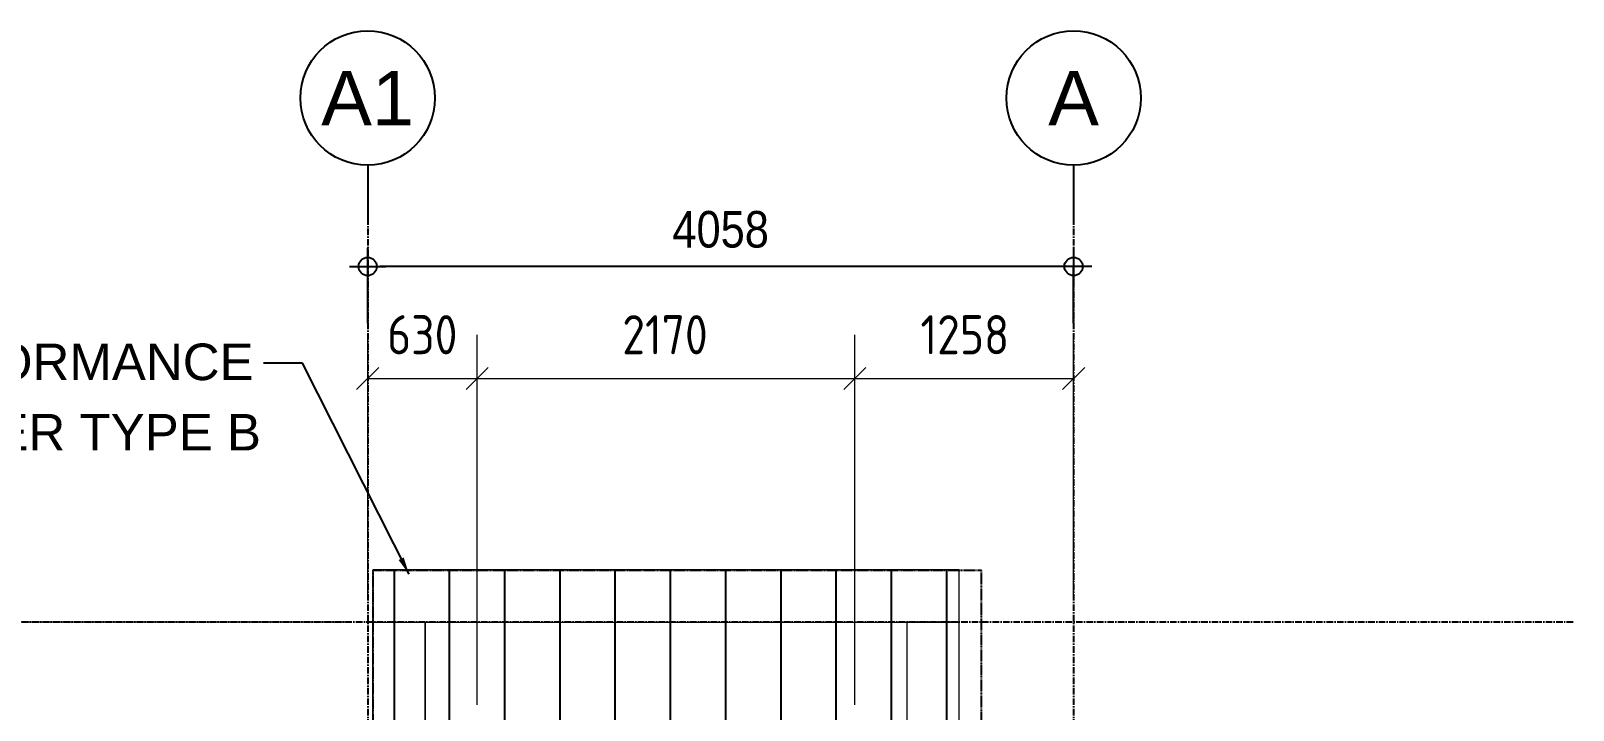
# Model space of a CAD drawing. Header units: millimetres. Extents: x -153298 to 620751, y -313239 to 250031.
# Drawn here: x 6483 to 15349, y -112511 to -108607 of the extents above; entities that cross this region are included whole.
import ezdxf
from ezdxf.enums import TextEntityAlignment as Align

# ---------------------------------------------------------------- set-up
doc = ezdxf.new("R2010")
doc.units = ezdxf.units.MM
for name, pattern in [('CENTER', [2, 1.25, -0.25, 0.25, -0.25]), ('HIDDEN', [0.375, 0.25, -0.125]), ('XKITLINE00', [0])]:
    doc.linetypes.add(name, pattern=pattern)
for name, color, linetype in [('HATCH', 7, 'Continuous'), ('S-DIM', 7, 'Continuous'), ('Stan-Dim', 7, 'Continuous')]:
    doc.layers.add(name, color=color, linetype=linetype)
doc.layers.add('Part', color=7, linetype='Continuous', lineweight=0)
doc.layers.add('Z-DIMENSIONS', color=7, linetype='Continuous', lineweight=0)
doc.styles.add('ISOCPEUR', font='isocpeur.ttf')
doc.styles.add('ROMANS', font='arial.ttf', dxfattribs={"width": 0.85})
doc.dimstyles.new('Dim-Cen', dxfattribs={"dimtxt": 3, "dimasz": 1, "dimexe": 0, "dimexo": 2.5, "dimgap": 1.5, "dimtad": 1, "dimdec": 0, "dimzin": 1, "dimdsep": 46, "dimtxsty": 'ROMANS', "dimblk": 'CEN1', "dimcen": 0.09, "dimclrd": 7, "dimclre": 7, "dimclrt": 7, "dimadec": 0, "dimazin": 0, "dimtfac": 1, "dimtdec": 0, "dimtofl": 0, "dimtmove": 2, "dimatfit": 3, "dimfxl": 1, "dimtfill": 1, "dimtfillclr": 256, "dimtolj": 1, "dimtzin": 0, "dimarcsym": 0})
doc.dimstyles.get("Standard").update_dxf_attribs({"dimtxt": 0.18, "dimasz": 0.18, "dimexe": 0.18, "dimexo": 0.0625, "dimgap": 0.09, "dimtad": 0, "dimtih": 1, "dimtoh": 1, "dimdec": 4, "dimzin": 0, "dimdsep": 46, "dimtxsty": 'Standard', "dimcen": 0.09, "dimclrd": 7, "dimclre": 7, "dimclrt": 7, "dimadec": 0, "dimazin": 0, "dimtfac": 1, "dimtdec": 4, "dimtofl": 0, "dimtmove": 0, "dimatfit": 3, "dimfxl": 1, "dimtolj": 1, "dimtzin": 0, "dimarcsym": 0})

# ---------------------------------------------------------------- blocks, each defined once
blk = doc.blocks.new('*A10731050')
at = {"layer": 'Part', "color": 7, "linetype": 'XKITLINE00', "lineweight": 0}
for p, q in [((223.389273, 36.662929), (220.989273, 36.662929)), ((220.989273, 36.662929), (220.989273, -28.217071)), ((223.389273, -28.217071), (223.389273, 36.662929))]:
    blk.add_line(p, q, dxfattribs=at)
blk = doc.blocks.new('*A11111087')
at = {"layer": 'Part', "color": 7, "linetype": 'XKITLINE00', "lineweight": 0}
for p, q in [((196.429275, -28.137071), (196.429275, 36.662929)), ((198.829275, -28.217071), (198.829275, 36.662929))]:
    blk.add_line(p, q, dxfattribs=at)
blk = doc.blocks.new('*A11131088')
at = {"layer": 'Part', "color": 7, "linetype": 'XKITLINE00', "lineweight": 0}
for p, q in [((223.389273, 39.062929), (196.429275, 39.062929)), ((196.429275, 39.062929), (196.429275, 36.662929)), ((223.389273, 36.662929), (223.389273, 39.062929)), ((196.429275, 36.662929), (223.389273, 36.662929))]:
    blk.add_line(p, q, dxfattribs=at)
blk = doc.blocks.new('*A11151090')
at = {"layer": 'Part', "color": 7, "linetype": 'XKITLINE00', "lineweight": 0}
for p, q in [((198.829275, 36.662929), (198.829275, 31.862929)), ((198.829275, 31.862929), (220.989273, 31.862929))]:
    blk.add_line(p, q, dxfattribs=at)
blk = doc.blocks.new('*A29052814')
at = {"layer": 'Z-DIMENSIONS', "color": 7, "linetype": 'XKITLINE00', "lineweight": 0}
for p, q in [((201.229275, 32.862929), (201.229275, 49.878799)), ((218.589281, 32.862929), (218.589281, 49.878799)), ((201.738392, 48.377916), (200.720158, 47.359682)), ((219.098398, 48.377916), (218.080164, 47.359682)), ((201.229275, 47.868799), (218.589281, 47.868799))]:
    blk.add_line(p, q, dxfattribs=at)
at = {"layer": 'Z-DIMENSIONS', "color": 7}
for p in [(201.229275, 47.868799), (218.589281, 47.868799)]:
    blk.add_point(p, dxfattribs=at)
at = {"layer": 'Z-DIMENSIONS', "color": 7, "style": 'ISOCPEUR', "width": 0.85}
blk.add_text('2170', height=1.8, dxfattribs=at).set_placement((207.898341, 48.978799))
blk = doc.blocks.new('*A29082817')
at = {"layer": 'Z-DIMENSIONS', "color": 7, "linetype": 'XKITLINE00', "lineweight": 0}
for p, q in [((196.1893, 37.662929), (196.1893, 49.878799)), ((201.229275, 32.862929), (201.229275, 49.878799)), ((196.698417, 48.377916), (195.680183, 47.359682)), ((201.738392, 48.377916), (200.720158, 47.359682)), ((196.1893, 47.868799), (201.229275, 47.868799))]:
    blk.add_line(p, q, dxfattribs=at)
at = {"layer": 'Z-DIMENSIONS', "color": 7}
for p in [(196.1893, 47.868799), (201.229275, 47.868799)]:
    blk.add_point(p, dxfattribs=at)
at = {"layer": 'Z-DIMENSIONS', "color": 7, "style": 'ISOCPEUR', "width": 0.85}
blk.add_text('630', height=1.8, dxfattribs=at).set_placement((197.085069, 48.978799))
blk = doc.blocks.new('*A29152824')
at = {"layer": 'Z-DIMENSIONS', "color": 7, "linetype": 'XKITLINE00', "lineweight": 0}
for p, q in [((178.961756, 37.172046), (179.979989, 36.153812)), ((195.1893, 36.662929), (177.460872, 36.662929)), ((179.470872, 31.862929), (179.470872, 36.662929)), ((178.961756, 32.372046), (179.979989, 31.353812)), ((197.829275, 31.862929), (177.460872, 31.862929))]:
    blk.add_line(p, q, dxfattribs=at)
at = {"layer": 'Z-DIMENSIONS', "color": 7}
for p in [(179.470872, 36.662929), (179.470872, 31.862929)]:
    blk.add_point(p, dxfattribs=at)
at = {"layer": 'Z-DIMENSIONS', "color": 7, "style": 'ISOCPEUR', "width": 0.85}
blk.add_text('600', height=1.8, rotation=90.00021, dxfattribs=at).set_placement((178.360872, 32.63871))
blk = doc.blocks.new('*A29162825')
at = {"layer": 'Z-DIMENSIONS', "color": 7, "linetype": 'XKITLINE00', "lineweight": 0}
for p, q in [((218.589281, 32.862929), (218.589281, 49.878799)), ((228.6533, 37.662929), (228.6533, 49.878799)), ((219.098398, 48.377916), (218.080164, 47.359682)), ((229.162417, 48.377916), (228.144183, 47.359682)), ((218.589281, 47.868799), (228.6533, 47.868799))]:
    blk.add_line(p, q, dxfattribs=at)
at = {"layer": 'Z-DIMENSIONS', "color": 7}
for p in [(218.589281, 47.868799), (228.6533, 47.868799)]:
    blk.add_point(p, dxfattribs=at)
at = {"layer": 'Z-DIMENSIONS', "color": 7, "style": 'ISOCPEUR', "width": 0.85}
blk.add_text('1258', height=1.8, dxfattribs=at).set_placement((221.610353, 48.978799))
blk = doc.blocks.new('CEN1')
at = {"color": 7}
for p, q in [((0, 1.5), (0, -1.5)), ((1.5, 0), (-1.5, 0))]:
    blk.add_line(p, q, dxfattribs=at)
blk.add_circle((0, 0), 0.75, dxfattribs=at)
blk = doc.blocks.new('*D4744')
at = {"layer": 'DEFPOINTS', "color": 7, "transparency": 16777216}
for p in [(8419.2, -109960.8), (8419.2, -110461.6), (12477.2, -110461.6)]:
    blk.add_point(p, dxfattribs=at)
at = {"layer": 'S-DIM', "color": 7, "lineweight": -2, "transparency": 16777216}
for p, q in [((8419.2, -110286.6), (8419.2, -109960.8)), ((12407.2, -109960.8), (8489.2, -109960.8)), ((12477.2, -110286.6), (12477.2, -109960.8))]:
    blk.add_line(p, q, dxfattribs=at)
at = {"layer": 'S-DIM', "color": 7, "lineweight": -2, "transparency": 16777216, "xscale": 70, "yscale": 70, "zscale": 70, "rotation": 180}
blk.add_blockref('CEN1', (8419.2, -109960.8), dxfattribs=at)
at = {"layer": 'S-DIM', "color": 7, "lineweight": -2, "transparency": 16777216, "xscale": 70, "yscale": 70, "zscale": 70}
blk.add_blockref('CEN1', (12477.2, -109960.8), dxfattribs=at)
at = {"layer": 'S-DIM', "color": 7, "transparency": 16777216, "insert": (10448.2, -109748.5), "char_height": 210, "attachment_point": 5, "style": 'ROMANS', "bg_fill": 3, "box_fill_scale": 1.1, "bg_fill_color": 256, "bg_fill_true_color": 13158600, "bg_fill_transparency": 0}
blk.add_mtext('\\A1;4058', dxfattribs=at)

msp = doc.modelspace()

# ---------------------------------------------------------------- hatches: boundary and pattern name
at = {"layer": 'HATCH'}
h = msp.add_hatch(dxfattribs=at)
h.set_pattern_fill('ANSI31', scale=100, angle=45)
h.set_pattern_definition([(90, (0, -142230.9), (-317.5, 0), [])])
h.paths.add_polyline_path([(11947.7281, -111707.8433), (8497.1524, -111707.8433), (8497.1524, -120104.9884), (11947.7281, -120104.9884)])

# ---------------------------------------------------------------- linework, layer by layer
at = {"color": 7}
for p, q in [((8419.1524, -109378.9649), (8419.1524, -109683.303)), ((12477.1524, -109378.9649), (12477.1524, -109683.303))]:
    msp.add_line(p, q, dxfattribs=at)
at = {"color": 7, "linetype": 'CENTER', "ltscale": 30}
for p, q in [((8419.1524, -109683.303), (8419.1524, -121055.5099)), ((12477.1524, -109683.303), (12477.1524, -121055.5099)), ((15348.8303, -112004.9884), (1848.8781, -112004.9884))]:
    msp.add_line(p, q, dxfattribs=at)
at = {"color": 7, "linetype": 'HIDDEN', "ltscale": 20}
msp.add_lwpolyline([(11947.7281, -111707.8433), (8449.1492, -111707.8433), (8449.1492, -120104.9884), (11947.7281, -120104.9884)], close=True, dxfattribs=at)
at = {"color": 7}
for centre in [(8419.1524, -108992.7383), (12477.1524, -108992.7383)]:
    msp.add_circle(centre, 386.2266, dxfattribs=at)

# ---------------------------------------------------------------- block references
at = {"color": 7, "lineweight": 0, "xscale": 125, "yscale": 125, "zscale": 125}
for name in ['*A29082817', '*A29052814', '*A29162825', '*A11131088', '*A29152824', '*A11111087', '*A11151090', '*A10731050']:
    msp.add_blockref(name, (-16104.5101, -116587.8545), dxfattribs=at)

# ---------------------------------------------------------------- texts
at = {"layer": 'S-DIM', "color": 7, "style": 'ROMANS'}
for s, p in [('PERFORMANCE', (5482.0874, -110613.8527)), ('LOUVER TYPE B', (5474.7467, -111018.3366))]:
    msp.add_text(s, height=210, dxfattribs=at).set_placement(p)
at = {"layer": 'Stan-Dim', "color": 7, "style": 'ROMANS'}
for tag, p in [('A1', (8419.1524, -108992.7383)), ('A', (12477.1524, -108992.7383))]:
    msp.add_attdef(tag, text='', height=312.5, dxfattribs=at).set_placement(p, align=Align.MIDDLE_CENTER)

# ---------------------------------------------------------------- leaders
at = {"color": 7}
msp.add_leader([(8656.8715, -111729.4904), (8044.7926, -110517.1893), (7820.3612, -110517.1893)], dimstyle='Standard', override={"dimasz": 100, "dimgap": 0.09, "dimtad": 0, "dimclrd": 7}, dxfattribs=at)

# ---------------------------------------------------------------- next in the draw order: dimensions: what is measured, and where the dimension line sits
at = {"layer": 'S-DIM', "color": 7}
dim = msp.add_linear_dim(base=(8419.1524, -109960.7636), p1=(12477.1524, -110461.6476), p2=(8419.1524, -110461.6476), dimstyle='Dim-Cen', override={"dimscale": 70, "dimclrd": 7, "dimclre": 7, "dimclrt": 7}, dxfattribs=at)
dim.commit()
dim.dimension.update_dxf_attribs({"geometry": '*D4744', "text_midpoint": (10448.1524, -109748.5432)})

doc.saveas('drawing.dxf')
